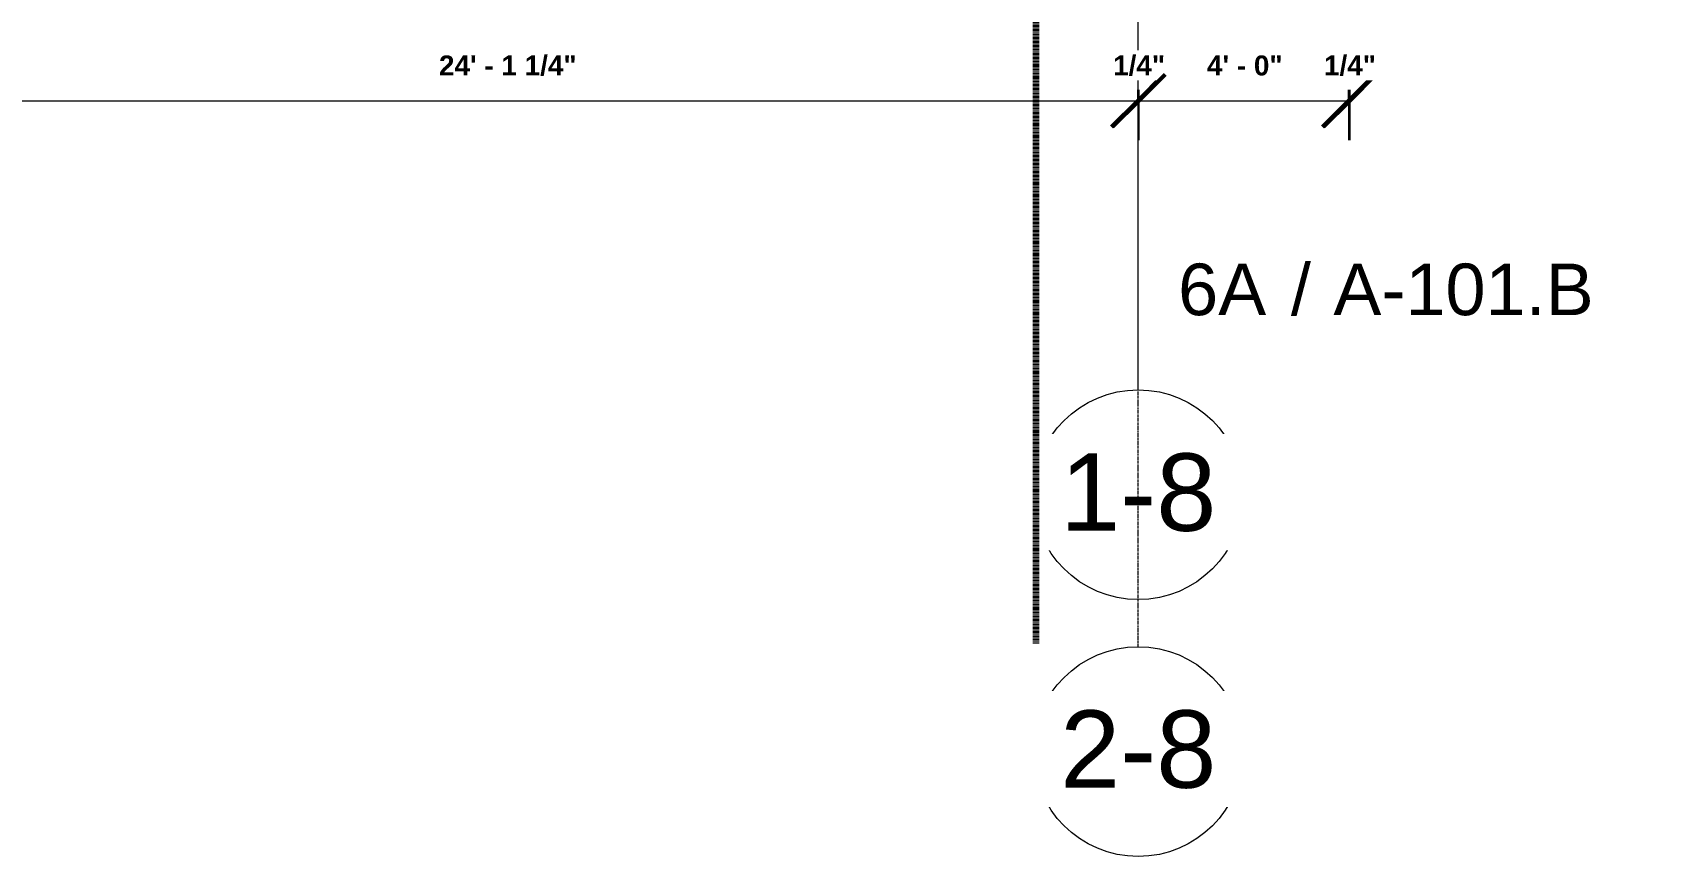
# Model space of a CAD drawing. Header units: inches. Extents: x 21592 to 24810, y -23179 to -20467.
# Drawn here: x 23990.9 to 24362.5, y -23178.6 to -22990.1 of the extents above; entities that cross this region are included whole.
import ezdxf

# ---------------------------------------------------------------- set-up
doc = ezdxf.new("R2010")
doc.units = ezdxf.units.IN
doc.header["$MEASUREMENT"] = 0
doc.linetypes.add('Dash', pattern=[0.25, 0.125, -0.125])
doc.linetypes.add('Grid Line 1_2_', pattern=[0.875, 0.5, -0.125, 0.125, -0.125])
for name, color, linetype, lineweight in [('A-ANNO-DIMS', 211, 'Continuous', 9), ('A-ANNO-DIMS-96', 211, 'Continuous', 9), ('A-ANNO-MATC', 214, 'Dash', 140), ('G-ANNO-SYMB', 111, 'Continuous', 9), ('S-GRID', 1, 'Continuous', 9), ('S-GRID-IDEN', 1, 'Continuous', 9)]:
    doc.layers.add(name, color=color, linetype=linetype, lineweight=lineweight)
doc.styles.add('Arial', font='arial.ttf', dxfattribs={"height": 17.703593})
doc.styles.add('Arial_2', font='arial.ttf', dxfattribs={"height": 0.122942})
doc.styles.add('Arial_3', font='arial.ttf', dxfattribs={"height": 11.802395})
doc.styles.add('Arial_B_1', font='arialbd.ttf', dxfattribs={"height": 4.566403})
doc.dimstyles.new('OD_Dimension_2_4', dxfattribs={"dimscale": 12, "dimtxt": 4.5, "dimasz": 1, "dimexe": 0.75, "dimexo": 0.5, "dimgap": 0.375, "dimtad": 1, "dimdec": 4, "dimrnd": 0.0625, "dimzin": 3, "dimdsep": 46, "dimlunit": 4, "dimtxsty": 'Arial_B_1', "dimblk1": 'OBLIQUE', "dimblk2": 'OBLIQUE', "dimsah": 1, "dimcen": 0.09, "dimdle": 0.75, "dimazin": 0, "dimtfac": 1, "dimtdec": 4, "dimtix": 1, "dimtmove": 0, "dimatfit": 3, "dimfxl": 1, "dimtvp": 1, "dimtfill": 1, "dimfrac": 2, "dimtolj": 1, "dimtzin": 0, "dimlwd": 13, "dimlwe": 13, "dimarcsym": 2})

# ---------------------------------------------------------------- blocks, each defined once
blk = doc.blocks.new('Grid - Grid Head - Circle-14747-Enlarged First Floor Plan _West_')
at = {"layer": 'S-GRID-IDEN'}
blk.add_circle((0, 0), 0.25, dxfattribs=at)
blk = doc.blocks.new('View Reference - View Reference-80209-Enlarged First Floor Plan _West_')
at = {"layer": 'G-ANNO-SYMB', "insert": (0.0027, 0.0662), "char_height": 0.1229, "width": 0.057, "attachment_point": 2, "line_spacing_factor": 0.938532, "style": 'Arial_2', "bg_fill": 3, "box_fill_scale": 1.25, "bg_fill_color": 0, "bg_fill_transparency": 0}
blk.add_mtext('/', dxfattribs=at)
blk = doc.blocks.new('DIMBLOCK265-Enlarged First Floor Plan _West_')
at = {"layer": 'A-ANNO-DIMS-96', "lineweight": 50}
for p, q in [((23954.52, -23005.69), (23960.52, -22999.69)), ((24243.77, -23005.69), (24249.77, -22999.69)), ((23954.52, -23005.69), (23948.52, -23011.69)), ((24243.77, -23005.69), (24237.77, -23011.69))]:
    blk.add_line(p, q, dxfattribs=at)
at = {"layer": 'A-ANNO-DIMS-96', "lineweight": 13}
for p, q in [((23954.52, -23003.2), (23954.52, -23014.69)), ((23954.52, -23005.69), (23954.52, -23003.2)), ((24243.77, -23003.2), (24243.77, -23014.69)), ((24243.77, -23005.69), (24243.77, -23003.2)), ((23954.52, -23005.69), (24243.77, -23005.69))]:
    blk.add_line(p, q, dxfattribs=at)
at = {"layer": 'A-ANNO-DIMS-96', "color": 0, "lineweight": 13, "insert": (24083.89, -22995.33), "char_height": 4.5664, "width": 36.6, "attachment_point": 1, "line_spacing_factor": 0.938532, "style": 'Arial_B_1', "bg_fill": 3, "box_fill_scale": 1.25, "bg_fill_color": 0, "bg_fill_transparency": 0}
blk.add_mtext('24\' - 1 1/4"', dxfattribs=at)
blk = doc.blocks.new('_Oblique')
at = {"color": 0, "linetype": 'ByBlock', "lineweight": -2}
blk.add_line((-0.5, -0.5), (0.5, 0.5), dxfattribs=at)
blk = doc.blocks.new('DIMBLOCK266-Enlarged First Floor Plan _West_')
at = {"layer": 'A-ANNO-DIMS-96', "lineweight": 50}
for p, q in [((24243.77, -23005.69), (24249.77, -22999.69)), ((24244.02, -23005.69), (24250.02, -22999.69)), ((24243.77, -23005.69), (24237.77, -23011.69)), ((24244.02, -23005.69), (24238.02, -23011.69))]:
    blk.add_line(p, q, dxfattribs=at)
at = {"layer": 'A-ANNO-DIMS-96', "lineweight": 13}
for p, q in [((24243.77, -23003.2), (24243.77, -23014.69)), ((24243.77, -23005.69), (24243.77, -23003.2)), ((24244.02, -23003.2), (24244.02, -23014.69)), ((24244.02, -23005.69), (24244.02, -23003.2)), ((24243.77, -23005.69), (24244.02, -23005.69))]:
    blk.add_line(p, q, dxfattribs=at)
at = {"layer": 'A-ANNO-DIMS-96', "color": 0, "lineweight": 13, "insert": (24238.14, -22995.33), "char_height": 4.566, "width": 13.8, "attachment_point": 1, "line_spacing_factor": 0.938532, "style": 'Arial_B_1', "bg_fill": 3, "box_fill_scale": 1.25, "bg_fill_color": 0, "bg_fill_transparency": 0}
blk.add_mtext('1/4"', dxfattribs=at)
blk = doc.blocks.new('DIMBLOCK267-Enlarged First Floor Plan _West_')
at = {"layer": 'A-ANNO-DIMS-96', "lineweight": 50}
for p, q in [((24244.02, -23005.69), (24250.02, -22999.69)), ((24292.02, -23005.69), (24298.02, -22999.69)), ((24244.02, -23005.69), (24238.02, -23011.69)), ((24292.02, -23005.69), (24286.02, -23011.69))]:
    blk.add_line(p, q, dxfattribs=at)
at = {"layer": 'A-ANNO-DIMS-96', "lineweight": 13}
for p, q in [((24244.02, -23003.2), (24244.02, -23014.69)), ((24244.02, -23005.69), (24244.02, -23003.2)), ((24292.02, -23003.2), (24292.02, -23014.69)), ((24292.02, -23005.69), (24292.02, -23003.2)), ((24244.02, -23005.69), (24292.02, -23005.69))]:
    blk.add_line(p, q, dxfattribs=at)
at = {"layer": 'A-ANNO-DIMS-96', "color": 0, "lineweight": 13, "insert": (24259.62, -22995.33), "char_height": 4.566, "width": 20.1429, "attachment_point": 1, "line_spacing_factor": 0.938532, "style": 'Arial_B_1', "bg_fill": 3, "box_fill_scale": 1.25, "bg_fill_color": 0, "bg_fill_transparency": 0}
blk.add_mtext('4\' - 0"', dxfattribs=at)
blk = doc.blocks.new('DIMBLOCK268-Enlarged First Floor Plan _West_')
at = {"layer": 'A-ANNO-DIMS-96', "lineweight": 50}
for p, q in [((24292.02, -23005.69), (24298.02, -22999.69)), ((24292.27, -23005.69), (24298.27, -22999.69)), ((24292.02, -23005.69), (24286.02, -23011.69)), ((24292.27, -23005.69), (24286.27, -23011.69))]:
    blk.add_line(p, q, dxfattribs=at)
at = {"layer": 'A-ANNO-DIMS-96', "lineweight": 13}
for p, q in [((24292.02, -23003.2), (24292.02, -23014.69)), ((24292.02, -23005.69), (24292.02, -23003.2)), ((24292.27, -23003.2), (24292.27, -23014.69)), ((24292.27, -23005.69), (24292.27, -23003.2)), ((24292.02, -23005.69), (24292.27, -23005.69))]:
    blk.add_line(p, q, dxfattribs=at)
at = {"layer": 'A-ANNO-DIMS-96', "color": 0, "lineweight": 13, "insert": (24286.39, -22995.33), "char_height": 4.566, "width": 13.8, "attachment_point": 1, "line_spacing_factor": 0.938532, "style": 'Arial_B_1', "bg_fill": 3, "box_fill_scale": 1.25, "bg_fill_color": 0, "bg_fill_transparency": 0}
blk.add_mtext('1/4"', dxfattribs=at)

msp = doc.modelspace()

# ---------------------------------------------------------------- linework, layer by layer
at = {"layer": 'S-GRID', "linetype": 'Grid Line 1_2_'}
msp.add_line((24243.89023, -23071.83025), (24243.89023, -20713.12653), dxfattribs=at)

# ---------------------------------------------------------------- block references
at = {"layer": 'G-ANNO-SYMB', "xscale": 95.99999999999994, "yscale": 95.99999999999994, "zscale": 95.99999999999994}
msp.add_blockref('View Reference - View Reference-80209-Enlarged First Floor Plan _West_', (24280.85301, -23049.30274), dxfattribs=at)
at = {"layer": 'S-GRID-IDEN', "xscale": 95.99999999999994, "yscale": 95.99999999999994, "zscale": 95.99999999999994}
for p in [(24243.89023, -23095.83025), (24243.89023, -23154.6211)]:
    msp.add_blockref('Grid - Grid Head - Circle-14747-Enlarged First Floor Plan _West_', p, dxfattribs=at)

# ---------------------------------------------------------------- next in the draw order: texts
at = {"layer": 'G-ANNO-SYMB', "char_height": 11.802395, "line_spacing_factor": 0.938532, "style": 'Arial_3', "bg_fill": 3, "box_fill_scale": 1.25, "bg_fill_color": 0, "bg_fill_transparency": 0}
for s, insert, width, attachment_point in [('6A', (24273.1747, -23042.94534), 24.048, 3), ('A-101.B', (24288.53308, -23042.94681), 70.992, 1)]:
    msp.add_mtext(s, dxfattribs=dict(at, insert=insert, width=width, attachment_point=attachment_point))
at = {"layer": 'S-GRID-IDEN', "char_height": 17.703593, "width": 42.552, "attachment_point": 2, "line_spacing_factor": 0.938532, "style": 'Arial', "bg_fill": 3, "box_fill_scale": 1.25, "bg_fill_color": 0, "bg_fill_transparency": 0}
for s, insert in [('1-8', (24243.88561, -23086.39338)), ('2-8', (24243.88561, -23145.18424))]:
    msp.add_mtext(s, dxfattribs=dict(at, insert=insert))

# ---------------------------------------------------------------- next in the draw order: linework, layer by layer
at = {"layer": 'A-ANNO-MATC', "color": 163}
msp.add_line((24220.4473, -20466.80665), (24220.4473, -23129.8711), dxfattribs=at)
at = {"layer": 'S-GRID', "linetype": 'Grid Line 1_2_'}
msp.add_line((24243.89023, -23130.6211), (24243.89023, -20902.42781), dxfattribs=at)

# ---------------------------------------------------------------- next in the draw order: dimensions: what is measured, and where the dimension line sits
at = {"layer": 'A-ANNO-DIMS', "lineweight": 13}
dim = msp.add_linear_dim(base=(24243.76523, -23005.68557), p1=(23954.51523, -22997.20029), p2=(24243.76523, -22997.20029), dimstyle='OD_Dimension_2_4', override={"dimpost": '<>', "dimfxl": 289.25}, dxfattribs=at)
dim.commit()
dim.dimension.update_dxf_attribs({"geometry": 'DIMBLOCK265-Enlarged First Floor Plan _West_', "text_midpoint": (24099.14023, -22998.8245)})

# ---------------------------------------------------------------- next in the draw order: dimensions: what is measured, and where the dimension line sits
dim = msp.add_linear_dim(base=(24244.01523, -23005.68557), p1=(24243.76523, -22997.20029), p2=(24244.01523, -22997.20029), dimstyle='OD_Dimension_2_4', override={"dimpost": '<>', "dimfxl": 0.25}, dxfattribs=at)
dim.commit()
dim.dimension.update_dxf_attribs({"geometry": 'DIMBLOCK266-Enlarged First Floor Plan _West_', "text_midpoint": (24243.89023, -22998.8245)})

# ---------------------------------------------------------------- next in the draw order: dimensions: what is measured, and where the dimension line sits
dim = msp.add_linear_dim(base=(24292.01523, -23005.68557), p1=(24244.01523, -22997.20029), p2=(24292.01523, -22997.20029), dimstyle='OD_Dimension_2_4', override={"dimpost": '<>', "dimfxl": 48}, dxfattribs=at)
dim.commit()
dim.dimension.update_dxf_attribs({"geometry": 'DIMBLOCK267-Enlarged First Floor Plan _West_', "text_midpoint": (24268.01523, -22998.85409)})

# ---------------------------------------------------------------- next in the draw order: dimensions: what is measured, and where the dimension line sits
dim = msp.add_linear_dim(base=(24292.26523, -23005.68557), p1=(24292.01523, -22997.20029), p2=(24292.26523, -22997.20029), dimstyle='OD_Dimension_2_4', override={"dimpost": '<>', "dimfxl": 0.25}, dxfattribs=at)
dim.commit()
dim.dimension.update_dxf_attribs({"geometry": 'DIMBLOCK268-Enlarged First Floor Plan _West_', "text_midpoint": (24292.14023, -22998.8245)})

doc.saveas('drawing.dxf')
